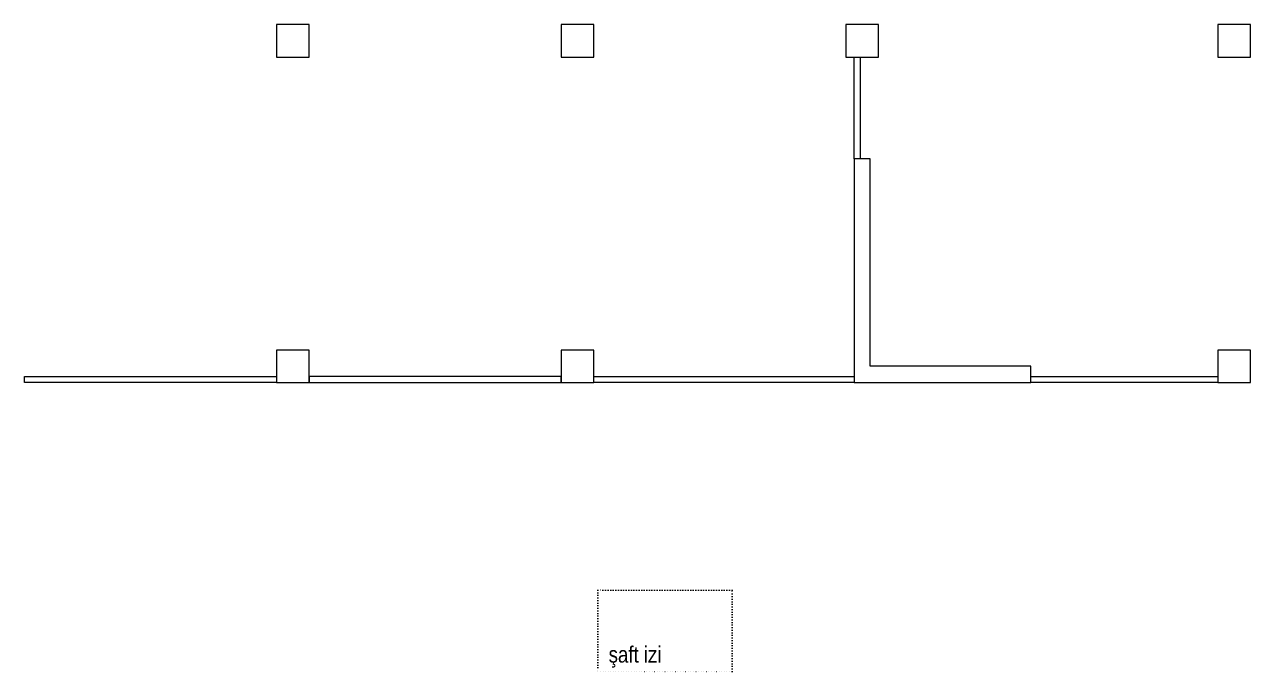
# Model space of a CAD drawing. Header units: metres. Extents: x -19121 to 152404, y -12107 to 46241.
# Drawn here: x 30340 to 33355, y 4090 to 5680 of the extents above; entities that cross this region are included whole.
import ezdxf

# ---------------------------------------------------------------- set-up
doc = ezdxf.new("R2010")
doc.units = ezdxf.units.M
doc.header["$LTSCALE"] = 50
doc.header["$MEASUREMENT"] = 0
doc.linetypes.add('DOT2', pattern=[0.125, 0, -0.125])
doc.layers.get('0').update_dxf_attribs({"color": 9, "lineweight": 9})
for name, color, linetype, lineweight in [('00', 9, 'Continuous', 9), ('01', 9, 'Continuous', 9), ('06D', 9, 'Continuous', 9), ('20', 9, 'DOT2', 9), ('21', 9, 'Continuous', 9)]:
    doc.layers.add(name, color=color, linetype=linetype, lineweight=lineweight)
doc.styles.add('MuuM_TEXT-STANDART', font='ARIALN.TTF')

# ---------------------------------------------------------------- blocks, each defined once
blk = doc.blocks.new('p-kolon_80x80')
blk.add_lwpolyline([(-40, -40), (40, -40), (40, 40), (-40, 40)], close=True)
blk = doc.blocks.new('2.Bod.Ara.Sitatik Elk.')
at = {"layer": '01'}
blk.add_lwpolyline([(4815, -3790), (4420, -3790), (4420, -3280), (4380, -3280), (4380, -3830), (4815, -3830)], close=True, dxfattribs=at)
for p in [(3000, -2990), (3700, -2990), (4400, -2990), (5315, -2990), (3000, -3790), (3700, -3790), (5315, -3790)]:
    blk.add_blockref('p-kolon_80x80', p, dxfattribs=at)
blk = doc.blocks.new('2.Bod.Ara.Mimari Elk.')
at = {"layer": '00'}
for points in [[(4380, -3280), (4380, -3030), (4395, -3030), (4395, -3280)], [(2960, -3830), (2340, -3830), (2340, -3815), (2960, -3815)], [(3040, -3830), (3660, -3830), (3660, -3815), (3040, -3815)], [(4380, -3830), (3740, -3830), (3740, -3815), (4380, -3815)], [(4815, -3815), (5275, -3815), (5275, -3830), (4815, -3830)]]:
    blk.add_lwpolyline(points, close=True, dxfattribs=at)
at = {"layer": '20'}
blk.add_lwpolyline([(3750, -4540), (4080, -4540), (4080, -4340), (3750, -4340)], close=True, dxfattribs=at)
at = {"layer": '21', "style": 'MuuM_TEXT-STANDART'}
blk.add_text('şaft izi ', height=40, dxfattribs=at).set_placement((3776.5, -4518.2))

msp = doc.modelspace()

# ---------------------------------------------------------------- block references
at = {"layer": '06D'}
for name in ['2.Bod.Ara.Sitatik Elk.', '2.Bod.Ara.Mimari Elk.']:
    msp.add_blockref(name, (28000, 8630), dxfattribs=at)

doc.saveas('drawing.dxf')
